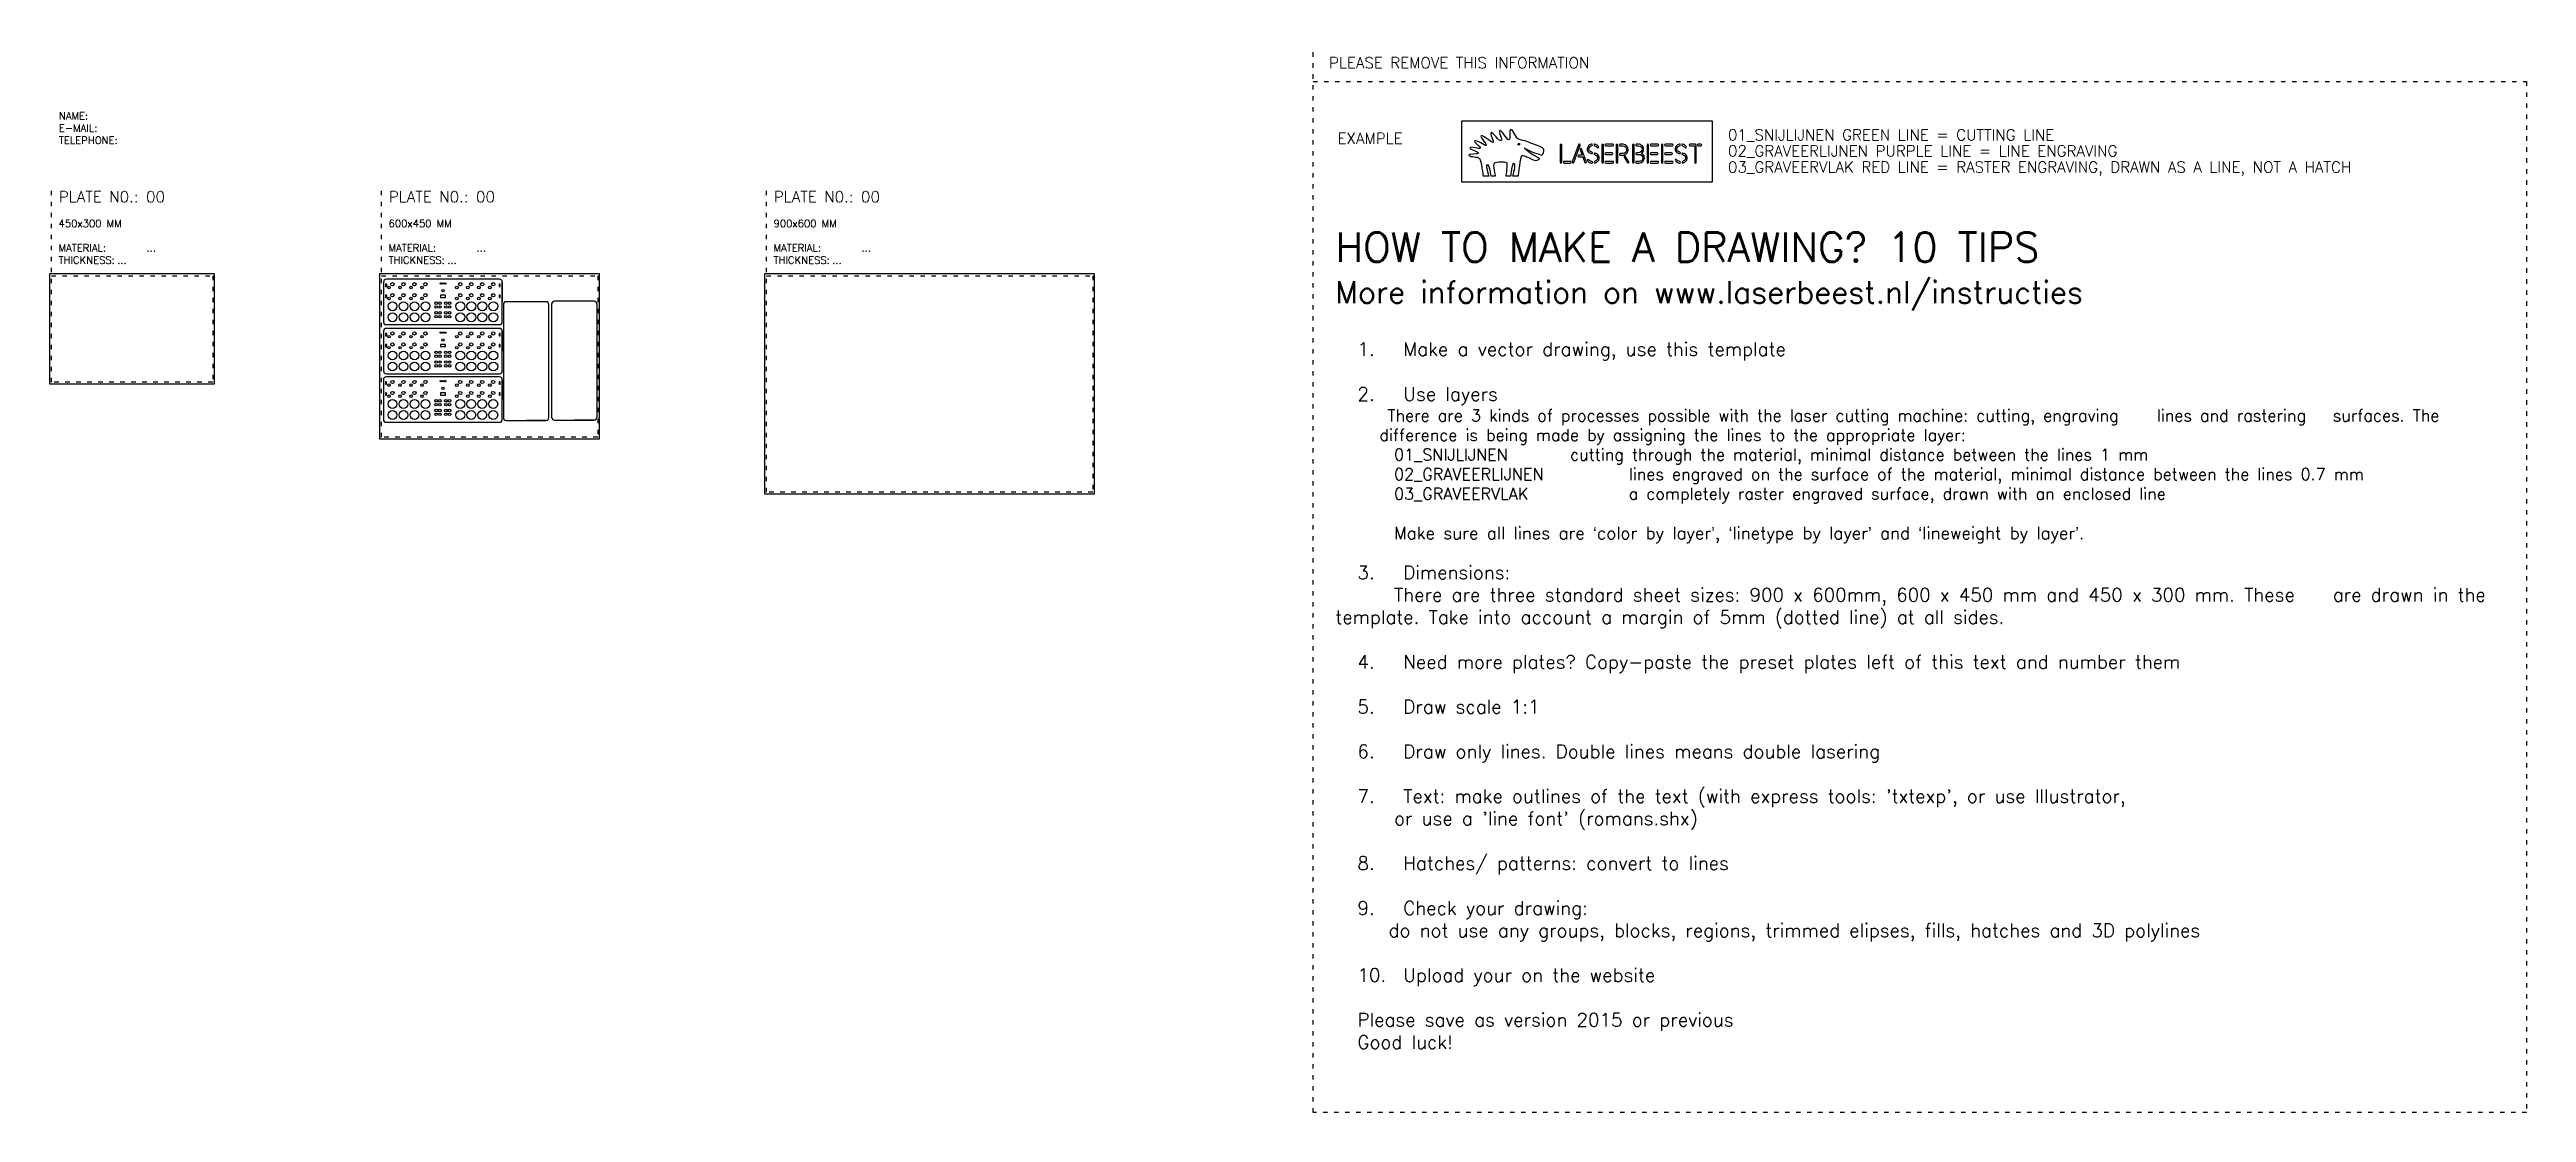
# Model space of a CAD drawing. Header units: millimetres. Extents: x 1667 to 8423, y 1274 to 4173.
import ezdxf

# ---------------------------------------------------------------- set-up
doc = ezdxf.new("R2010")
doc.units = ezdxf.units.MM
doc.linetypes.add('ACAD_ISO03W100', pattern=[30, 12, -18])
for name, color, linetype in [('01_SNIJLIJNEN', 3, 'Continuous'), ('02_GRAVEERLIJNEN', 221, 'Continuous'), ('03_GRAVEERVLAK', 1, 'Continuous')]:
    doc.layers.add(name, color=color, linetype=linetype)
doc.layers.add('04_WERKBLAD', color=2, linetype='Continuous', plot=False)
doc.layers.add('05_TEKSTEN_INSTRUCTIES', color=7, linetype='Continuous', plot=False)
doc.styles.get("Standard").update_dxf_attribs({"font": 'romans.shx'})

# ---------------------------------------------------------------- blocks, each defined once
blk = doc.blocks.new('*U25')
blk.add_circle((0, 0), 12)
blk = doc.blocks.new('*U27')
at = {"layer": '01_SNIJLIJNEN', "color": 0, "linetype": 'ByBlock', "lineweight": -2, "transparency": 16777216}
for p in [(0, 30), (0, 0), (30, 30), (30, 0), (60, 30), (60, 0), (90, 30), (90, 0)]:
    blk.add_blockref('*U25', p, dxfattribs=at)
blk = doc.blocks.new('*U28')
blk.add_circle((0, 0), 4.5)
blk = doc.blocks.new('*U29')
at = {"layer": '01_SNIJLIJNEN', "color": 0, "linetype": 'ByBlock', "lineweight": -2, "transparency": 16777216}
for p in [(0, 30), (0, 0), (30, 30), (30, 0), (60, 30), (60, 0), (90, 30), (90, 0)]:
    blk.add_blockref('*U28', p, dxfattribs=at)
blk = doc.blocks.new('*U46')
blk.add_circle((0, 0), 3.5)
blk = doc.blocks.new('*U47')
at = {"color": 0, "linetype": 'ByBlock', "lineweight": -2, "transparency": 16777216}
for p in [(0, 10.5), (0, 0), (10.5, 10.5), (10.5, 0)]:
    blk.add_blockref('*U46', p, dxfattribs=at)
blk = doc.blocks.new('*U30')
blk.add_blockref('*U47', (-5.3, -5.3))
blk = doc.blocks.new('*U31')
at = {"layer": '01_SNIJLIJNEN', "color": 0, "linetype": 'ByBlock', "lineweight": -2, "transparency": 16777216}
for p in [(0, 26.3), (0, 0), (26.3, 26.3), (26.3, 0)]:
    blk.add_blockref('*U30', p, dxfattribs=at)
blk = doc.blocks.new('*U32')
blk.add_circle((0, 0), 1.5)
blk = doc.blocks.new('*U33')
at = {"layer": '01_SNIJLIJNEN', "color": 0, "linetype": 'ByBlock', "lineweight": -2, "transparency": 16777216}
for p in [(0, 0), (4.5, 0), (9, 0), (13.5, 0)]:
    blk.add_blockref('*U32', p, dxfattribs=at)
blk = doc.blocks.new('*U34')
blk.add_circle((0, 0), 3.5)
blk = doc.blocks.new('*U35')
at = {"layer": '01_SNIJLIJNEN', "color": 0, "linetype": 'ByBlock', "lineweight": -2, "transparency": 16777216}
for p in [(0, 30), (0, 0), (30, 30), (30, 0), (60, 30), (60, 0), (90, 30), (90, 0)]:
    blk.add_blockref('*U34', p, dxfattribs=at)
blk = doc.blocks.new('*U36')
blk.add_lwpolyline([(-1.6, 3.1), (-1.6, -3.1), (1.6, -3.1), (1.6, 3.1), (-1.6, 3.1)])
blk = doc.blocks.new('*U37')
at = {"layer": '01_SNIJLIJNEN', "color": 0, "linetype": 'ByBlock', "lineweight": -2, "transparency": 16777216}
for p in [(0, 30), (0, 0)]:
    blk.add_blockref('*U36', p, dxfattribs=at)
blk = doc.blocks.new('*U38')
blk.add_circle((0, 0), 12)
blk = doc.blocks.new('*U39')
at = {"layer": '01_SNIJLIJNEN', "color": 0, "linetype": 'ByBlock', "lineweight": -2, "transparency": 16777216}
for p in [(0, 30), (0, 0), (30, 30), (30, 0), (60, 30), (60, 0), (90, 30), (90, 0)]:
    blk.add_blockref('*U38', p, dxfattribs=at)
blk = doc.blocks.new('*U40')
blk.add_circle((0, 0), 3.5)
blk = doc.blocks.new('*U41')
at = {"layer": '01_SNIJLIJNEN', "color": 0, "linetype": 'ByBlock', "lineweight": -2, "transparency": 16777216}
for p in [(0, 30), (0, 0), (30, 30), (30, 0), (60, 30), (60, 0), (90, 30), (90, 0)]:
    blk.add_blockref('*U40', p, dxfattribs=at)
blk = doc.blocks.new('*U42')
blk.add_lwpolyline([(-1.6, 3.1), (-1.6, -3.1), (1.6, -3.1), (1.6, 3.1), (-1.6, 3.1)])
blk = doc.blocks.new('*U43')
at = {"layer": '01_SNIJLIJNEN', "color": 0, "linetype": 'ByBlock', "lineweight": -2, "transparency": 16777216}
for p in [(0, 30), (0, 0)]:
    blk.add_blockref('*U42', p, dxfattribs=at)
blk = doc.blocks.new('*U44')
blk.add_circle((0, 0), 4.5)
blk = doc.blocks.new('*U45')
at = {"layer": '01_SNIJLIJNEN', "color": 0, "linetype": 'ByBlock', "lineweight": -2, "transparency": 16777216}
for p in [(0, 30), (0, 0), (30, 30), (30, 0), (60, 30), (60, 0), (90, 30), (90, 0)]:
    blk.add_blockref('*U44', p, dxfattribs=at)
blk = doc.blocks.new('*U48')
blk.add_circle((0, 0), 12)
blk = doc.blocks.new('*U50')
at = {"layer": '01_SNIJLIJNEN', "color": 0, "linetype": 'ByBlock', "lineweight": -2, "transparency": 16777216}
for p in [(0, 30), (0, 0), (30, 30), (30, 0), (60, 30), (60, 0), (90, 30), (90, 0)]:
    blk.add_blockref('*U48', p, dxfattribs=at)
blk = doc.blocks.new('*U51')
blk.add_circle((0, 0), 4.5)
blk = doc.blocks.new('*U52')
at = {"layer": '01_SNIJLIJNEN', "color": 0, "linetype": 'ByBlock', "lineweight": -2, "transparency": 16777216}
for p in [(0, 30), (0, 0), (30, 30), (30, 0), (60, 30), (60, 0), (90, 30), (90, 0)]:
    blk.add_blockref('*U51', p, dxfattribs=at)
blk = doc.blocks.new('*U69')
blk.add_circle((0, 0), 3.5)
blk = doc.blocks.new('*U70')
at = {"color": 0, "linetype": 'ByBlock', "lineweight": -2, "transparency": 16777216}
for p in [(0, 10.5), (0, 0), (10.5, 10.5), (10.5, 0)]:
    blk.add_blockref('*U69', p, dxfattribs=at)
blk = doc.blocks.new('*U53')
blk.add_blockref('*U70', (-5.3, -5.3))
blk = doc.blocks.new('*U54')
at = {"layer": '01_SNIJLIJNEN', "color": 0, "linetype": 'ByBlock', "lineweight": -2, "transparency": 16777216}
for p in [(0, 26.3), (0, 0), (26.3, 26.3), (26.3, 0)]:
    blk.add_blockref('*U53', p, dxfattribs=at)
blk = doc.blocks.new('*U55')
blk.add_circle((0, 0), 1.5)
blk = doc.blocks.new('*U56')
at = {"layer": '01_SNIJLIJNEN', "color": 0, "linetype": 'ByBlock', "lineweight": -2, "transparency": 16777216}
for p in [(0, 0), (4.5, 0), (9, 0), (13.5, 0)]:
    blk.add_blockref('*U55', p, dxfattribs=at)
blk = doc.blocks.new('*U57')
blk.add_circle((0, 0), 3.5)
blk = doc.blocks.new('*U58')
at = {"layer": '01_SNIJLIJNEN', "color": 0, "linetype": 'ByBlock', "lineweight": -2, "transparency": 16777216}
for p in [(0, 30), (0, 0), (30, 30), (30, 0), (60, 30), (60, 0), (90, 30), (90, 0)]:
    blk.add_blockref('*U57', p, dxfattribs=at)
blk = doc.blocks.new('*U59')
blk.add_lwpolyline([(-1.6, 3.1), (-1.6, -3.1), (1.6, -3.1), (1.6, 3.1), (-1.6, 3.1)])
blk = doc.blocks.new('*U60')
at = {"layer": '01_SNIJLIJNEN', "color": 0, "linetype": 'ByBlock', "lineweight": -2, "transparency": 16777216}
for p in [(0, 30), (0, 0)]:
    blk.add_blockref('*U59', p, dxfattribs=at)
blk = doc.blocks.new('*U61')
blk.add_circle((0, 0), 12)
blk = doc.blocks.new('*U62')
at = {"layer": '01_SNIJLIJNEN', "color": 0, "linetype": 'ByBlock', "lineweight": -2, "transparency": 16777216}
for p in [(0, 30), (0, 0), (30, 30), (30, 0), (60, 30), (60, 0), (90, 30), (90, 0)]:
    blk.add_blockref('*U61', p, dxfattribs=at)
blk = doc.blocks.new('*U63')
blk.add_circle((0, 0), 3.5)
blk = doc.blocks.new('*U64')
at = {"layer": '01_SNIJLIJNEN', "color": 0, "linetype": 'ByBlock', "lineweight": -2, "transparency": 16777216}
for p in [(0, 30), (0, 0), (30, 30), (30, 0), (60, 30), (60, 0), (90, 30), (90, 0)]:
    blk.add_blockref('*U63', p, dxfattribs=at)
blk = doc.blocks.new('*U65')
blk.add_lwpolyline([(-1.6, 3.1), (-1.6, -3.1), (1.6, -3.1), (1.6, 3.1), (-1.6, 3.1)])
blk = doc.blocks.new('*U66')
at = {"layer": '01_SNIJLIJNEN', "color": 0, "linetype": 'ByBlock', "lineweight": -2, "transparency": 16777216}
for p in [(0, 30), (0, 0)]:
    blk.add_blockref('*U65', p, dxfattribs=at)
blk = doc.blocks.new('*U67')
blk.add_circle((0, 0), 4.5)
blk = doc.blocks.new('*U68')
at = {"layer": '01_SNIJLIJNEN', "color": 0, "linetype": 'ByBlock', "lineweight": -2, "transparency": 16777216}
for p in [(0, 30), (0, 0), (30, 30), (30, 0), (60, 30), (60, 0), (90, 30), (90, 0)]:
    blk.add_blockref('*U67', p, dxfattribs=at)
blk = doc.blocks.new('*U71')
blk.add_circle((0, 0), 12)
blk = doc.blocks.new('*U73')
at = {"layer": '01_SNIJLIJNEN', "color": 0, "linetype": 'ByBlock', "lineweight": -2, "transparency": 16777216}
for p in [(0, 30), (0, 0), (30, 30), (30, 0), (60, 30), (60, 0), (90, 30), (90, 0)]:
    blk.add_blockref('*U71', p, dxfattribs=at)
blk = doc.blocks.new('*U74')
blk.add_circle((0, 0), 4.5)
blk = doc.blocks.new('*U75')
at = {"layer": '01_SNIJLIJNEN', "color": 0, "linetype": 'ByBlock', "lineweight": -2, "transparency": 16777216}
for p in [(0, 30), (0, 0), (30, 30), (30, 0), (60, 30), (60, 0), (90, 30), (90, 0)]:
    blk.add_blockref('*U74', p, dxfattribs=at)
blk = doc.blocks.new('*U92')
blk.add_circle((0, 0), 3.5)
blk = doc.blocks.new('*U93')
at = {"color": 0, "linetype": 'ByBlock', "lineweight": -2, "transparency": 16777216}
for p in [(0, 10.5), (0, 0), (10.5, 10.5), (10.5, 0)]:
    blk.add_blockref('*U92', p, dxfattribs=at)
blk = doc.blocks.new('*U76')
blk.add_blockref('*U93', (-5.3, -5.3))
blk = doc.blocks.new('*U77')
at = {"layer": '01_SNIJLIJNEN', "color": 0, "linetype": 'ByBlock', "lineweight": -2, "transparency": 16777216}
for p in [(0, 26.3), (0, 0), (26.3, 26.3), (26.3, 0)]:
    blk.add_blockref('*U76', p, dxfattribs=at)
blk = doc.blocks.new('*U78')
blk.add_circle((0, 0), 1.5)
blk = doc.blocks.new('*U79')
at = {"layer": '01_SNIJLIJNEN', "color": 0, "linetype": 'ByBlock', "lineweight": -2, "transparency": 16777216}
for p in [(0, 0), (4.5, 0), (9, 0), (13.5, 0)]:
    blk.add_blockref('*U78', p, dxfattribs=at)
blk = doc.blocks.new('*U80')
blk.add_circle((0, 0), 3.5)
blk = doc.blocks.new('*U81')
at = {"layer": '01_SNIJLIJNEN', "color": 0, "linetype": 'ByBlock', "lineweight": -2, "transparency": 16777216}
for p in [(0, 30), (0, 0), (30, 30), (30, 0), (60, 30), (60, 0), (90, 30), (90, 0)]:
    blk.add_blockref('*U80', p, dxfattribs=at)
blk = doc.blocks.new('*U82')
blk.add_lwpolyline([(-1.6, 3.1), (-1.6, -3.1), (1.6, -3.1), (1.6, 3.1), (-1.6, 3.1)])
blk = doc.blocks.new('*U83')
at = {"layer": '01_SNIJLIJNEN', "color": 0, "linetype": 'ByBlock', "lineweight": -2, "transparency": 16777216}
for p in [(0, 30), (0, 0)]:
    blk.add_blockref('*U82', p, dxfattribs=at)
blk = doc.blocks.new('*U84')
blk.add_circle((0, 0), 12)
blk = doc.blocks.new('*U85')
at = {"layer": '01_SNIJLIJNEN', "color": 0, "linetype": 'ByBlock', "lineweight": -2, "transparency": 16777216}
for p in [(0, 30), (0, 0), (30, 30), (30, 0), (60, 30), (60, 0), (90, 30), (90, 0)]:
    blk.add_blockref('*U84', p, dxfattribs=at)
blk = doc.blocks.new('*U86')
blk.add_circle((0, 0), 3.5)
blk = doc.blocks.new('*U87')
at = {"layer": '01_SNIJLIJNEN', "color": 0, "linetype": 'ByBlock', "lineweight": -2, "transparency": 16777216}
for p in [(0, 30), (0, 0), (30, 30), (30, 0), (60, 30), (60, 0), (90, 30), (90, 0)]:
    blk.add_blockref('*U86', p, dxfattribs=at)
blk = doc.blocks.new('*U88')
blk.add_lwpolyline([(-1.6, 3.1), (-1.6, -3.1), (1.6, -3.1), (1.6, 3.1), (-1.6, 3.1)])
blk = doc.blocks.new('*U89')
at = {"layer": '01_SNIJLIJNEN', "color": 0, "linetype": 'ByBlock', "lineweight": -2, "transparency": 16777216}
for p in [(0, 30), (0, 0)]:
    blk.add_blockref('*U88', p, dxfattribs=at)
blk = doc.blocks.new('*U90')
blk.add_circle((0, 0), 4.5)
blk = doc.blocks.new('*U91')
at = {"layer": '01_SNIJLIJNEN', "color": 0, "linetype": 'ByBlock', "lineweight": -2, "transparency": 16777216}
for p in [(0, 30), (0, 0), (30, 30), (30, 0), (60, 30), (60, 0), (90, 30), (90, 0)]:
    blk.add_blockref('*U90', p, dxfattribs=at)

msp = doc.modelspace()

# ---------------------------------------------------------------- linework, layer by layer
at = {"layer": '01_SNIJLIJNEN'}
for p, q in [((2577.9, 3538.7), (2577.9, 3484.7)), ((3021, 3485.1), (2967, 3485.1)), ((2577.9, 3404.5), (2577.9, 3350.5)), ((2577.8, 3272.2), (2577.8, 3218.2))]:
    msp.add_line(p, q, dxfattribs=at)
for points in [[(5518.8, 3978.8), (6201.9, 3978.8), (6201.9, 3811.3), (5518.8, 3811.3)], [(2746.9, 3502.7), (2733.2, 3502.7), (2733.2, 3496.8), (2746.9, 3496.8)], [(2746.9, 3368.5), (2733.2, 3368.5), (2733.2, 3362.6), (2746.9, 3362.6)], [(2746.8, 3236.2), (2733.1, 3236.2), (2733.1, 3230.3), (2746.8, 3230.3)]]:
    msp.add_lwpolyline(points, close=True, dxfattribs=at)
for points in [[(2902, 3538.7, 0.414214), (2894, 3546.7), (2740, 3546.7), (2585.9, 3546.7, 0.414214), (2577.9, 3538.7), (2577.9, 3430.7, 0.414214), (2585.9, 3422.7), (2740, 3422.7), (2894, 3422.7, 0.414214), (2902, 3430.7), (2902, 3538.7), (2902, 3484.7)], [(3021, 3161.1, 0.414214), (3029, 3169.1), (3029, 3323.1), (3029, 3477.1, 0.414214), (3021, 3485.1), (2913, 3485.1, 0.414214), (2905, 3477.1), (2905, 3323.1), (2905, 3169.1, 0.414214), (2913, 3161.1), (3021, 3161.1), (2967, 3161.1)], [(3152.4, 3162.2, 0.414214), (3160.4, 3170.2), (3160.4, 3324.2), (3160.4, 3478.3, 0.414214), (3152.4, 3486.3), (3044.4, 3486.3, 0.414214), (3036.4, 3478.3), (3036.4, 3324.2), (3036.4, 3170.2, 0.414214), (3044.4, 3162.2), (3152.4, 3162.2), (3098.4, 3162.2)], [(2902, 3404.5, 0.414214), (2894, 3412.5), (2740, 3412.5), (2585.9, 3412.5, 0.414214), (2577.9, 3404.5), (2577.9, 3296.5, 0.414214), (2585.9, 3288.5), (2740, 3288.5), (2894, 3288.5, 0.414214), (2902, 3296.5), (2902, 3404.5), (2902, 3350.5)], [(2901.9, 3272.2, 0.414214), (2893.9, 3280.2), (2739.9, 3280.2), (2585.8, 3280.2, 0.414214), (2577.8, 3272.2), (2577.8, 3164.2, 0.414214), (2585.8, 3156.2), (2739.9, 3156.2), (2893.9, 3156.2, 0.414214), (2901.9, 3164.2), (2901.9, 3272.2), (2901.9, 3218.2)]]:
    msp.add_lwpolyline(points, format="xyb", dxfattribs=at)
for points in [[(2740, 3546.7), (2740, 3546.7)], [(2740, 3412.5), (2740, 3412.5)], [(3029, 3323.1), (3029, 3323.1)], [(2739.9, 3280.2), (2739.9, 3280.2)]]:
    msp.add_lwpolyline(points, dxfattribs=at)
for centre in [(2740, 3515.3), (2740, 3381.1), (2739.9, 3248.8)]:
    msp.add_circle(centre, 3.25, dxfattribs=at)
at = {"layer": '02_GRAVEERLIJNEN'}
for points, knots in [([(5737.3, 3885), (5731.8, 3886.6), (5704.2, 3894.2), (5689.4, 3905.2), (5696.1, 3893.8), (5731.2, 3875.3), (5731.2, 3875.3), (5731.2, 3875.3), (5727.3, 3870), (5720, 3870.7), (5712.8, 3871.4), (5688, 3885.4), (5683.5, 3884.3), (5679, 3883.1), (5673.7, 3828.6), (5673.7, 3828.6), (5673.7, 3828.6), (5657.4, 3828.5), (5657.4, 3828.5), (5657.4, 3828.5), (5667.4, 3861.7), (5660.2, 3863.2), (5657.1, 3863.9), (5653, 3828.5), (5653, 3828.5), (5653, 3828.5), (5639, 3828.5), (5639, 3828.5), (5639, 3828.5), (5644.2, 3862.5), (5640.8, 3865.2), (5636.7, 3868.4), (5611.8, 3867.4), (5607.7, 3863.3), (5603.7, 3859.2), (5611, 3828.4), (5611, 3828.4), (5611, 3828.4), (5597.6, 3828.4), (5597.6, 3828.4), (5597.6, 3828.4), (5594.2, 3858.4), (5588.5, 3859.7), (5582.9, 3861), (5593.3, 3828.4), (5593.3, 3828.4), (5593.3, 3828.4), (5576.9, 3828.3), (5576.9, 3828.3), (5576.9, 3828.3), (5571.9, 3869.6), (5567.1, 3875.9), (5562.3, 3882.3), (5542.4, 3878.3), (5538.2, 3885.1), (5536.2, 3888.5), (5562, 3886.6), (5564.1, 3890.5), (5566.5, 3894.9), (5538.8, 3900.9), (5541.2, 3905.2), (5543.7, 3909.5), (5566.3, 3900.3), (5569.1, 3903.9), (5571.8, 3907.6), (5549.1, 3921.1), (5554.3, 3924.1), (5559.5, 3927.1), (5581.5, 3909.6), (5585.3, 3911.5), (5589, 3913.3), (5567.4, 3934.6), (5571.6, 3937.3), (5575.8, 3940.1), (5600.6, 3918.8), (5604.2, 3919.7), (5607.8, 3920.6), (5594.1, 3945.5), (5598.7, 3946.7), (5603.2, 3947.8), (5621, 3922.4), (5626, 3924.3), (5630.9, 3926.1), (5618.2, 3949.2), (5622.5, 3952.6), (5626.8, 3956), (5641.4, 3926.1), (5647.1, 3926.9), (5652.7, 3927.7), (5646.8, 3953.4), (5652.4, 3955), (5658.1, 3956.6), (5666.1, 3930.8), (5673.4, 3928.8), (5689.2, 3924.4), (5704.4, 3919.1), (5712.6, 3915.8), (5724.6, 3911.1), (5741.3, 3906), (5742.6, 3900.5), (5743.9, 3895), (5740, 3888.3), (5737.3, 3885)], [0, 0, 0, 0, 1, 1, 1, 2, 2, 2, 3, 3, 3, 4, 4, 4, 5, 5, 5, 6, 6, 6, 7, 7, 7, 8, 8, 8, 9, 9, 9, 10, 10, 10, 11, 11, 11, 12, 12, 12, 13, 13, 13, 14, 14, 14, 15, 15, 15, 16, 16, 16, 17, 17, 17, 18, 18, 18, 19, 19, 19, 20, 20, 20, 21, 21, 21, 22, 22, 22, 23, 23, 23, 24, 24, 24, 25, 25, 25, 26, 26, 26, 27, 27, 27, 28, 28, 28, 29, 29, 29, 30, 30, 30, 31, 31, 31, 32, 32, 32, 33, 33, 33, 34, 34, 34, 34]), ([(5671.7, 3914.7), (5671.7, 3913.4), (5672.8, 3912.3), (5674.1, 3912.3), (5675.4, 3912.3), (5676.5, 3913.4), (5676.5, 3914.7), (5676.5, 3916), (5675.4, 3917.1), (5674.1, 3917.1), (5672.8, 3917.1), (5671.7, 3916), (5671.7, 3914.7)], [0, 0, 0, 0, 1, 1, 1, 2, 2, 2, 3, 3, 3, 4, 4, 4, 4])]:
    msp.add_open_spline(points, degree=3, knots=knots, dxfattribs=at)
at = {"layer": '03_GRAVEERVLAK'}
for points, knots in [([(5789.4, 3863.5), (5788.2, 3863.5), (5787.3, 3864.5), (5787.3, 3865.7), (5787.3, 3865.7), (5787.3, 3912.8), (5787.3, 3912.8), (5787.3, 3913.9), (5788.2, 3914.9), (5789.4, 3914.9), (5790.6, 3914.9), (5791.5, 3913.9), (5791.5, 3912.8), (5791.5, 3912.8), (5791.5, 3865.7), (5791.5, 3865.7), (5791.5, 3864.5), (5790.6, 3863.5), (5789.4, 3863.5)], [0, 0, 0, 0, 1, 1, 1, 2, 2, 2, 3, 3, 3, 4, 4, 4, 5, 5, 5, 6, 6, 6, 6]), ([(5815.1, 3867.8), (5816.3, 3867.8), (5817.2, 3866.9), (5817.2, 3865.7), (5817.2, 3864.5), (5816.3, 3863.5), (5815.1, 3863.5), (5815.1, 3863.5), (5797.9, 3863.5), (5797.9, 3863.5), (5796.8, 3863.5), (5795.8, 3864.5), (5795.8, 3865.7), (5795.8, 3866.9), (5796.8, 3867.8), (5797.9, 3867.8), (5797.9, 3867.8), (5815.1, 3867.8), (5815.1, 3867.8)], [0, 0, 0, 0, 1, 1, 1, 2, 2, 2, 3, 3, 3, 4, 4, 4, 5, 5, 5, 6, 6, 6, 6]), ([(5841.4, 3912), (5841.4, 3912), (5824.2, 3865), (5824.2, 3865), (5823.8, 3863.9), (5822.6, 3863.2), (5821.5, 3863.7), (5820.3, 3864.1), (5819.8, 3865.3), (5820.2, 3866.4), (5820.2, 3866.4), (5837.4, 3913.5), (5837.4, 3913.5), (5837.7, 3914.6), (5839, 3915.2), (5840.1, 3914.8), (5841.2, 3914.3), (5841.8, 3913.1), (5841.4, 3912)], [0, 0, 0, 0, 1, 1, 1, 2, 2, 2, 3, 3, 3, 4, 4, 4, 5, 5, 5, 6, 6, 6, 6]), ([(5857.2, 3863.7), (5856.1, 3863.2), (5854.9, 3863.9), (5854.4, 3865), (5854.4, 3865), (5848.7, 3880.7), (5848.7, 3880.7), (5848.7, 3880.7), (5837.4, 3880.7), (5837.4, 3880.7), (5836.3, 3880.7), (5835.3, 3881.6), (5835.3, 3882.8), (5835.3, 3884), (5836.3, 3885), (5837.4, 3885), (5837.4, 3885), (5847.2, 3885), (5847.2, 3885), (5847.2, 3885), (5841.6, 3900.2), (5841.6, 3900.2), (5841.2, 3901.3), (5841.8, 3902.6), (5842.9, 3903), (5844.1, 3903.4), (5845.3, 3902.8), (5845.6, 3901.7), (5845.6, 3901.7), (5858.5, 3866.4), (5858.5, 3866.4), (5858.8, 3865.3), (5858.4, 3864.1), (5857.2, 3863.7)], [0, 0, 0, 0, 1, 1, 1, 2, 2, 2, 3, 3, 3, 4, 4, 4, 5, 5, 5, 6, 6, 6, 7, 7, 7, 8, 8, 8, 9, 9, 9, 10, 10, 10, 11, 11, 11, 11]), ([(5861.2, 3903), (5861.8, 3908.5), (5865.8, 3913.1), (5871.7, 3914.7), (5871.9, 3914.8), (5872.1, 3914.8), (5872.3, 3914.9), (5875.7, 3915.8), (5876.1, 3911.5), (5872.9, 3910.5), (5868.7, 3909.3), (5865.9, 3906.3), (5865.5, 3902.5), (5865.1, 3899.4), (5865.9, 3897.4), (5868.3, 3895.8), (5869.7, 3894.7), (5871.5, 3894), (5873.6, 3893.2), (5876.4, 3892.3), (5875.4, 3888), (5872.3, 3889.1), (5869.9, 3889.9), (5867.6, 3890.8), (5865.7, 3892.2), (5862.1, 3894.8), (5860.6, 3898.4), (5861.2, 3903)], [0, 0, 0, 0, 1, 1, 1, 2, 2, 2, 3, 3, 3, 4, 4, 4, 5, 5, 5, 6, 6, 6, 7, 7, 7, 8, 8, 8, 9, 9, 9, 9]), ([(5872.6, 3863.2), (5872.3, 3863.4), (5872, 3863.4), (5871.7, 3863.5), (5867.7, 3864.5), (5864.4, 3866.6), (5861.8, 3869.6), (5861.1, 3870.5), (5861.2, 3871.8), (5862.1, 3872.7), (5863, 3873.4), (5864.4, 3873.3), (5865.2, 3872.4), (5867.1, 3870.1), (5869.8, 3868.5), (5872.8, 3867.7), (5873, 3867.6), (5873.3, 3867.5), (5873.5, 3867.5), (5876.2, 3866.9), (5875.6, 3862.6), (5872.6, 3863.2)], [0, 0, 0, 0, 1, 1, 1, 2, 2, 2, 3, 3, 3, 4, 4, 4, 5, 5, 5, 6, 6, 6, 7, 7, 7, 7]), ([(5893.6, 3875.6), (5892.9, 3869.9), (5888.9, 3865.4), (5882.8, 3863.6), (5882.5, 3863.5), (5882.2, 3863.4), (5882, 3863.4), (5879.8, 3862.7), (5878, 3866.8), (5881.5, 3867.8), (5885.9, 3869), (5888.8, 3872.2), (5889.3, 3876.1), (5889.9, 3882), (5886.6, 3884.4), (5880.8, 3886.4), (5878.3, 3887.4), (5879.6, 3891.5), (5882.3, 3890.5), (5884.7, 3889.7), (5886.9, 3888.7), (5888.8, 3887.4), (5892.6, 3884.7), (5894.1, 3880.7), (5893.6, 3875.6)], [0, 0, 0, 0, 1, 1, 1, 2, 2, 2, 3, 3, 3, 4, 4, 4, 5, 5, 5, 6, 6, 6, 7, 7, 7, 8, 8, 8, 8]), ([(5881.9, 3914.7), (5882, 3914.7), (5882.1, 3914.7), (5882.1, 3914.7), (5885.8, 3913.6), (5889, 3911.4), (5891.4, 3908.4), (5892.2, 3907.5), (5892.1, 3906.1), (5891.1, 3905.3), (5890.2, 3904.6), (5888.8, 3904.7), (5888, 3905.6), (5886.2, 3907.9), (5883.8, 3909.6), (5881.1, 3910.4), (5881, 3910.5), (5880.9, 3910.5), (5880.7, 3910.5), (5878.5, 3911.2), (5879.3, 3915.5), (5881.9, 3914.7)], [0, 0, 0, 0, 1, 1, 1, 2, 2, 2, 3, 3, 3, 4, 4, 4, 5, 5, 5, 6, 6, 6, 7, 7, 7, 7]), ([(5905.1, 3912.8), (5905.1, 3912.8), (5905.1, 3865.7), (5905.1, 3865.7), (5905.1, 3864.5), (5904.2, 3863.5), (5903, 3863.5), (5901.8, 3863.5), (5900.9, 3864.5), (5900.9, 3865.7), (5900.9, 3865.7), (5900.9, 3912.8), (5900.9, 3912.8), (5900.9, 3913.9), (5901.8, 3914.9), (5903, 3914.9), (5904.2, 3914.9), (5905.1, 3913.9), (5905.1, 3912.8)], [0, 0, 0, 0, 1, 1, 1, 2, 2, 2, 3, 3, 3, 4, 4, 4, 5, 5, 5, 6, 6, 6, 6]), ([(5930.8, 3914.9), (5932, 3914.9), (5932.9, 3913.9), (5932.9, 3912.8), (5932.9, 3911.6), (5932, 3910.6), (5930.8, 3910.6), (5930.8, 3910.6), (5911.6, 3910.6), (5911.6, 3910.6), (5910.4, 3910.6), (5909.4, 3911.6), (5909.4, 3912.8), (5909.4, 3913.9), (5910.4, 3914.9), (5911.6, 3914.9), (5911.6, 3914.9), (5930.8, 3914.9), (5930.8, 3914.9)], [0, 0, 0, 0, 1, 1, 1, 2, 2, 2, 3, 3, 3, 4, 4, 4, 5, 5, 5, 6, 6, 6, 6]), ([(5928.6, 3891.3), (5929.8, 3891.3), (5930.8, 3890.4), (5930.8, 3889.2), (5930.8, 3888), (5929.8, 3887), (5928.6, 3887), (5928.6, 3887), (5911.6, 3887), (5911.6, 3887), (5910.4, 3887), (5909.4, 3888), (5909.4, 3889.2), (5909.4, 3890.4), (5910.4, 3891.3), (5911.6, 3891.3), (5911.6, 3891.3), (5928.6, 3891.3), (5928.6, 3891.3)], [0, 0, 0, 0, 1, 1, 1, 2, 2, 2, 3, 3, 3, 4, 4, 4, 5, 5, 5, 6, 6, 6, 6]), ([(5930.8, 3867.8), (5932, 3867.8), (5932.9, 3866.9), (5932.9, 3865.7), (5932.9, 3864.5), (5932, 3863.5), (5930.8, 3863.5), (5930.8, 3863.5), (5911.6, 3863.5), (5911.6, 3863.5), (5910.4, 3863.5), (5909.4, 3864.5), (5909.4, 3865.7), (5909.4, 3866.9), (5910.4, 3867.8), (5911.6, 3867.8), (5911.6, 3867.8), (5930.8, 3867.8), (5930.8, 3867.8)], [0, 0, 0, 0, 1, 1, 1, 2, 2, 2, 3, 3, 3, 4, 4, 4, 5, 5, 5, 6, 6, 6, 6]), ([(5942.2, 3863.5), (5941, 3863.5), (5940.1, 3864.5), (5940.1, 3865.7), (5940.1, 3865.7), (5940.1, 3912.8), (5940.1, 3912.8), (5940.1, 3913.9), (5941, 3914.9), (5942.2, 3914.9), (5943.4, 3914.9), (5944.3, 3913.9), (5944.3, 3912.8), (5944.3, 3912.8), (5944.3, 3865.7), (5944.3, 3865.7), (5944.3, 3864.5), (5943.4, 3863.5), (5942.2, 3863.5)], [0, 0, 0, 0, 1, 1, 1, 2, 2, 2, 3, 3, 3, 4, 4, 4, 5, 5, 5, 6, 6, 6, 6]), ([(5950.8, 3885), (5949.6, 3885), (5948.7, 3885.9), (5948.7, 3887), (5948.7, 3888.3), (5949.6, 3889.2), (5950.8, 3889.2), (5950.8, 3889.2), (5957.2, 3889.2), (5957.2, 3889.2), (5957.3, 3889.2), (5960.1, 3889.3), (5962.8, 3890.7), (5966.3, 3892.4), (5968, 3895.5), (5968, 3899.9), (5968, 3904.3), (5966.3, 3907.4), (5962.8, 3909.2), (5960.1, 3910.6), (5957.3, 3910.6), (5957.2, 3910.6), (5957.2, 3910.6), (5950.8, 3910.6), (5950.8, 3910.6), (5949.7, 3910.6), (5948.7, 3911.6), (5948.7, 3912.8), (5948.7, 3913.9), (5949.7, 3914.9), (5950.8, 3914.9), (5950.8, 3914.9), (5957.2, 3914.9), (5957.2, 3914.9), (5957.4, 3914.9), (5961, 3914.9), (5964.7, 3913.1), (5968.1, 3911.3), (5972.3, 3907.7), (5972.3, 3899.9), (5972.3, 3892.2), (5968, 3888.6), (5964.7, 3886.8), (5962, 3885.4), (5959.2, 3885), (5958.2, 3885), (5958.2, 3885), (5950.8, 3885), (5950.8, 3885)], [0, 0, 0, 0, 1, 1, 1, 2, 2, 2, 3, 3, 3, 4, 4, 4, 5, 5, 5, 6, 6, 6, 7, 7, 7, 8, 8, 8, 9, 9, 9, 10, 10, 10, 11, 11, 11, 12, 12, 12, 13, 13, 13, 14, 14, 14, 15, 15, 15, 16, 16, 16, 16]), ([(5973.3, 3863.9), (5972.3, 3863.2), (5971, 3863.6), (5970.4, 3864.6), (5970.4, 3864.6), (5961.6, 3879.1), (5961.6, 3879.1), (5961.1, 3880.1), (5961.3, 3881.5), (5962.3, 3882), (5963.4, 3882.7), (5964.7, 3882.3), (5965.3, 3881.3), (5965.3, 3881.3), (5974, 3866.8), (5974, 3866.8), (5974.7, 3865.8), (5974.4, 3864.5), (5973.3, 3863.9)], [0, 0, 0, 0, 1, 1, 1, 2, 2, 2, 3, 3, 3, 4, 4, 4, 5, 5, 5, 6, 6, 6, 6]), ([(5989, 3912.8), (5989, 3912.8), (5989, 3865.7), (5989, 3865.7), (5989, 3864.5), (5988, 3863.5), (5986.9, 3863.5), (5985.6, 3863.5), (5984.7, 3864.5), (5984.7, 3865.7), (5984.7, 3865.7), (5984.7, 3912.8), (5984.7, 3912.8), (5984.7, 3913.9), (5985.6, 3914.9), (5986.9, 3914.9), (5988, 3914.9), (5989, 3913.9), (5989, 3912.8)], [0, 0, 0, 0, 1, 1, 1, 2, 2, 2, 3, 3, 3, 4, 4, 4, 5, 5, 5, 6, 6, 6, 6]), ([(5993.3, 3865.7), (5993.3, 3866.9), (5994.3, 3867.8), (5995.5, 3867.8), (5995.5, 3867.8), (6002.9, 3867.8), (6002.9, 3867.8), (6008.2, 3867.8), (6012.5, 3872.1), (6012.5, 3877.5), (6012.5, 3880.1), (6011.5, 3882.4), (6009.7, 3884.3), (6007.9, 3886.1), (6005.5, 3887.1), (6002.9, 3887.1), (6002.9, 3887.1), (5995.5, 3887.1), (5995.5, 3887.1), (5994.3, 3887.1), (5993.3, 3888), (5993.3, 3889.2), (5993.3, 3890.4), (5994.3, 3891.3), (5995.5, 3891.3), (5995.5, 3891.3), (6000.8, 3891.3), (6000.8, 3891.3), (6006.1, 3891.3), (6010.4, 3895.7), (6010.4, 3901), (6010.4, 3903.6), (6009.4, 3906), (6007.6, 3907.8), (6005.8, 3909.6), (6003.4, 3910.6), (6000.8, 3910.6), (6000.8, 3910.6), (5995.5, 3910.6), (5995.5, 3910.6), (5994.3, 3910.6), (5993.3, 3911.5), (5993.3, 3912.8), (5993.3, 3913.9), (5994.3, 3914.9), (5995.5, 3914.9), (5995.5, 3914.9), (6000.8, 3914.9), (6000.8, 3914.9), (6004.5, 3914.9), (6008, 3913.4), (6010.6, 3910.9), (6013.3, 3908.2), (6014.7, 3904.7), (6014.7, 3901), (6014.7, 3896.5), (6012.5, 3892.4), (6009.1, 3889.9), (6010.5, 3889.3), (6011.7, 3888.3), (6012.8, 3887.3), (6015.4, 3884.7), (6016.8, 3881.2), (6016.8, 3877.5), (6016.8, 3869.8), (6010.6, 3863.5), (6002.9, 3863.5), (6002.9, 3863.5), (5995.5, 3863.5), (5995.5, 3863.5), (5994.3, 3863.5), (5993.3, 3864.5), (5993.3, 3865.7)], [0, 0, 0, 0, 1, 1, 1, 2, 2, 2, 3, 3, 3, 4, 4, 4, 5, 5, 5, 6, 6, 6, 7, 7, 7, 8, 8, 8, 9, 9, 9, 10, 10, 10, 11, 11, 11, 12, 12, 12, 13, 13, 13, 14, 14, 14, 15, 15, 15, 16, 16, 16, 17, 17, 17, 18, 18, 18, 19, 19, 19, 20, 20, 20, 21, 21, 21, 22, 22, 22, 23, 23, 23, 24, 24, 24, 24]), ([(6028.3, 3912.8), (6028.3, 3912.8), (6028.3, 3865.7), (6028.3, 3865.7), (6028.3, 3864.5), (6027.3, 3863.5), (6026.1, 3863.5), (6024.9, 3863.5), (6024, 3864.5), (6024, 3865.7), (6024, 3865.7), (6024, 3912.8), (6024, 3912.8), (6024, 3913.9), (6024.9, 3914.9), (6026.1, 3914.9), (6027.3, 3914.9), (6028.3, 3913.9), (6028.3, 3912.8)], [0, 0, 0, 0, 1, 1, 1, 2, 2, 2, 3, 3, 3, 4, 4, 4, 5, 5, 5, 6, 6, 6, 6]), ([(6053.9, 3914.9), (6055.1, 3914.9), (6056.1, 3913.9), (6056.1, 3912.8), (6056.1, 3911.6), (6055.1, 3910.6), (6053.9, 3910.6), (6053.9, 3910.6), (6034.7, 3910.6), (6034.7, 3910.6), (6033.6, 3910.6), (6032.6, 3911.6), (6032.6, 3912.8), (6032.6, 3913.9), (6033.6, 3914.9), (6034.7, 3914.9), (6034.7, 3914.9), (6053.9, 3914.9), (6053.9, 3914.9)], [0, 0, 0, 0, 1, 1, 1, 2, 2, 2, 3, 3, 3, 4, 4, 4, 5, 5, 5, 6, 6, 6, 6]), ([(6051.8, 3891.3), (6052.9, 3891.3), (6053.9, 3890.4), (6053.9, 3889.2), (6053.9, 3888), (6052.9, 3887), (6051.8, 3887), (6051.8, 3887), (6034.7, 3887), (6034.7, 3887), (6033.6, 3887), (6032.6, 3888), (6032.6, 3889.2), (6032.6, 3890.4), (6033.6, 3891.3), (6034.7, 3891.3), (6034.7, 3891.3), (6051.8, 3891.3), (6051.8, 3891.3)], [0, 0, 0, 0, 1, 1, 1, 2, 2, 2, 3, 3, 3, 4, 4, 4, 5, 5, 5, 6, 6, 6, 6]), ([(6053.9, 3867.8), (6055.1, 3867.8), (6056.1, 3866.9), (6056.1, 3865.7), (6056.1, 3864.5), (6055.1, 3863.5), (6053.9, 3863.5), (6053.9, 3863.5), (6034.7, 3863.5), (6034.7, 3863.5), (6033.6, 3863.5), (6032.6, 3864.5), (6032.6, 3865.7), (6032.6, 3866.9), (6033.6, 3867.8), (6034.7, 3867.8), (6034.7, 3867.8), (6053.9, 3867.8), (6053.9, 3867.8)], [0, 0, 0, 0, 1, 1, 1, 2, 2, 2, 3, 3, 3, 4, 4, 4, 5, 5, 5, 6, 6, 6, 6]), ([(6067.5, 3912.8), (6067.5, 3912.8), (6067.5, 3865.7), (6067.5, 3865.7), (6067.5, 3864.5), (6066.6, 3863.5), (6065.4, 3863.5), (6064.2, 3863.5), (6063.2, 3864.5), (6063.2, 3865.7), (6063.2, 3865.7), (6063.2, 3912.8), (6063.2, 3912.8), (6063.2, 3913.9), (6064.2, 3914.9), (6065.4, 3914.9), (6066.6, 3914.9), (6067.5, 3913.9), (6067.5, 3912.8)], [0, 0, 0, 0, 1, 1, 1, 2, 2, 2, 3, 3, 3, 4, 4, 4, 5, 5, 5, 6, 6, 6, 6]), ([(6093.2, 3914.9), (6094.3, 3914.9), (6095.3, 3913.9), (6095.3, 3912.8), (6095.3, 3911.6), (6094.3, 3910.6), (6093.2, 3910.6), (6093.2, 3910.6), (6074, 3910.6), (6074, 3910.6), (6072.8, 3910.6), (6071.8, 3911.6), (6071.8, 3912.8), (6071.8, 3913.9), (6072.8, 3914.9), (6074, 3914.9), (6074, 3914.9), (6093.2, 3914.9), (6093.2, 3914.9)], [0, 0, 0, 0, 1, 1, 1, 2, 2, 2, 3, 3, 3, 4, 4, 4, 5, 5, 5, 6, 6, 6, 6]), ([(6091, 3891.3), (6092.2, 3891.3), (6093.2, 3890.4), (6093.2, 3889.2), (6093.2, 3888), (6092.2, 3887), (6091, 3887), (6091, 3887), (6074, 3887), (6074, 3887), (6072.8, 3887), (6071.8, 3888), (6071.8, 3889.2), (6071.8, 3890.4), (6072.8, 3891.3), (6074, 3891.3), (6074, 3891.3), (6091, 3891.3), (6091, 3891.3)], [0, 0, 0, 0, 1, 1, 1, 2, 2, 2, 3, 3, 3, 4, 4, 4, 5, 5, 5, 6, 6, 6, 6]), ([(6093.2, 3867.8), (6094.3, 3867.8), (6095.3, 3866.9), (6095.3, 3865.7), (6095.3, 3864.5), (6094.3, 3863.5), (6093.2, 3863.5), (6093.2, 3863.5), (6074, 3863.5), (6074, 3863.5), (6072.8, 3863.5), (6071.8, 3864.5), (6071.8, 3865.7), (6071.8, 3866.9), (6072.8, 3867.8), (6074, 3867.8), (6074, 3867.8), (6093.2, 3867.8), (6093.2, 3867.8)], [0, 0, 0, 0, 1, 1, 1, 2, 2, 2, 3, 3, 3, 4, 4, 4, 5, 5, 5, 6, 6, 6, 6]), ([(6101, 3903), (6101.6, 3908.5), (6105.6, 3913.1), (6111.5, 3914.7), (6111.7, 3914.8), (6111.9, 3914.8), (6112.1, 3914.9), (6115.5, 3915.8), (6115.9, 3911.5), (6112.7, 3910.5), (6108.5, 3909.3), (6105.7, 3906.2), (6105.3, 3902.5), (6104.9, 3899.4), (6105.8, 3897.4), (6108.1, 3895.8), (6109.5, 3894.7), (6111.3, 3894), (6113.4, 3893.2), (6116.2, 3892.3), (6115.2, 3888), (6112.1, 3889.1), (6109.7, 3889.9), (6107.4, 3890.9), (6105.5, 3892.2), (6101.9, 3894.8), (6100.4, 3898.4), (6101, 3903)], [0, 0, 0, 0, 1, 1, 1, 2, 2, 2, 3, 3, 3, 4, 4, 4, 5, 5, 5, 6, 6, 6, 7, 7, 7, 8, 8, 8, 9, 9, 9, 9]), ([(6112.4, 3863.2), (6112.1, 3863.4), (6111.8, 3863.4), (6111.5, 3863.5), (6107.5, 3864.5), (6104.2, 3866.6), (6101.6, 3869.6), (6100.9, 3870.5), (6101, 3871.8), (6101.9, 3872.7), (6102.8, 3873.4), (6104.2, 3873.3), (6105, 3872.4), (6106.9, 3870.1), (6109.6, 3868.5), (6112.6, 3867.7), (6112.8, 3867.6), (6113.1, 3867.5), (6113.3, 3867.5), (6116, 3866.9), (6115.4, 3862.6), (6112.4, 3863.2)], [0, 0, 0, 0, 1, 1, 1, 2, 2, 2, 3, 3, 3, 4, 4, 4, 5, 5, 5, 6, 6, 6, 7, 7, 7, 7]), ([(6133.4, 3875.6), (6132.7, 3869.9), (6128.7, 3865.4), (6122.6, 3863.6), (6122.3, 3863.5), (6122, 3863.4), (6121.8, 3863.4), (6119.6, 3862.7), (6117.8, 3866.8), (6121.3, 3867.8), (6125.8, 3869), (6128.6, 3872.2), (6129.1, 3876.1), (6129.7, 3882), (6126.4, 3884.4), (6120.6, 3886.4), (6118.1, 3887.4), (6119.4, 3891.5), (6122.1, 3890.5), (6124.5, 3889.7), (6126.7, 3888.7), (6128.6, 3887.4), (6132.4, 3884.7), (6133.9, 3880.7), (6133.4, 3875.6)], [0, 0, 0, 0, 1, 1, 1, 2, 2, 2, 3, 3, 3, 4, 4, 4, 5, 5, 5, 6, 6, 6, 7, 7, 7, 8, 8, 8, 8]), ([(6121.7, 3914.7), (6121.8, 3914.7), (6121.9, 3914.7), (6122, 3914.7), (6125.6, 3913.6), (6128.8, 3911.4), (6131.2, 3908.4), (6132, 3907.5), (6131.9, 3906.1), (6130.9, 3905.3), (6130, 3904.6), (6128.6, 3904.7), (6127.8, 3905.6), (6126, 3907.9), (6123.6, 3909.6), (6120.9, 3910.4), (6120.8, 3910.5), (6120.7, 3910.5), (6120.5, 3910.5), (6118.3, 3911.2), (6119.1, 3915.5), (6121.7, 3914.7)], [0, 0, 0, 0, 1, 1, 1, 2, 2, 2, 3, 3, 3, 4, 4, 4, 5, 5, 5, 6, 6, 6, 7, 7, 7, 7]), ([(6158.3, 3912.8), (6158.3, 3912.8), (6158.3, 3865.7), (6158.3, 3865.7), (6158.3, 3864.5), (6157.3, 3863.5), (6156.1, 3863.5), (6155, 3863.5), (6154, 3864.5), (6154, 3865.7), (6154, 3865.7), (6154, 3910.6), (6154, 3910.6), (6154, 3910.6), (6141.2, 3910.6), (6141.2, 3910.6), (6140, 3910.6), (6139, 3911.6), (6139, 3912.8), (6139, 3913.9), (6140, 3914.9), (6141.2, 3914.9), (6141.2, 3914.9), (6156.1, 3914.9), (6156.1, 3914.9), (6157.3, 3914.9), (6158.3, 3913.9), (6158.3, 3912.8)], [0, 0, 0, 0, 1, 1, 1, 2, 2, 2, 3, 3, 3, 4, 4, 4, 5, 5, 5, 6, 6, 6, 7, 7, 7, 8, 8, 8, 9, 9, 9, 9]), ([(6173.2, 3912.8), (6173.2, 3911.6), (6172.3, 3910.6), (6171.1, 3910.6), (6171.1, 3910.6), (6163.7, 3910.6), (6163.7, 3910.6), (6162.4, 3910.6), (6161.5, 3911.6), (6161.5, 3912.8), (6161.5, 3913.9), (6162.4, 3914.9), (6163.7, 3914.9), (6163.7, 3914.9), (6171.1, 3914.9), (6171.1, 3914.9), (6172.3, 3914.9), (6173.2, 3913.9), (6173.2, 3912.8)], [0, 0, 0, 0, 1, 1, 1, 2, 2, 2, 3, 3, 3, 4, 4, 4, 5, 5, 5, 6, 6, 6, 6])]:
    msp.add_open_spline(points, degree=3, knots=knots, dxfattribs=at)
at = {"layer": '04_WERKBLAD', "color": 2}
for points in [[(1667.2, 3260.8), (2117.2, 3260.8), (2117.2, 3560.8), (1667.2, 3560.8)], [(2567.2, 3110.8), (3167.2, 3110.8), (3167.2, 3560.8), (2567.2, 3560.8)], [(3617.2, 2960.8), (4517.2, 2960.8), (4517.2, 3560.8), (3617.2, 3560.8)]]:
    msp.add_lwpolyline(points, close=True, dxfattribs=at)
at = {"layer": '05_TEKSTEN_INSTRUCTIES', "linetype": 'ACAD_ISO03W100'}
for points in [[(5113.3, 4086.3), (8422.5, 4086.3), (8422.5, 1273.6), (5113.3, 1273.6), (5113.3, 4173.1)], [(1672.2, 3555.8), (2112.2, 3555.8), (2112.2, 3265.8), (1672.2, 3265.8), (1672.2, 3788)], [(2572.2, 3555.8), (3162.2, 3555.8), (3162.2, 3115.8), (2572.2, 3115.8), (2572.2, 3788)], [(3622.2, 3555.8), (4512.2, 3555.8), (4512.2, 2965.8), (3622.2, 2965.8), (3622.2, 3788)]]:
    msp.add_lwpolyline(points, dxfattribs=at)

# ---------------------------------------------------------------- block references
at = {"layer": '01_SNIJLIJNEN'}
for name, p in [('*U37', (2585.1, 3499.6)), ('*U35', (2593.1, 3494)), ('*U29', (2602.5, 3502.7)), ('*U33', (2733.3, 3534.9)), ('*U41', (2778.1, 3494)), ('*U45', (2787.5, 3502.7)), ('*U43', (2894.9, 3499.6)), ('*U27', (2602.5, 3442.7)), ('*U31', (2726.9, 3449.7)), ('*U39', (2787.5, 3442.7)), ('*U60', (2585.1, 3365.4)), ('*U58', (2593.1, 3359.9)), ('*U52', (2602.5, 3368.5)), ('*U56', (2733.3, 3400.8)), ('*U64', (2778.1, 3359.9)), ('*U68', (2787.5, 3368.5)), ('*U66', (2894.9, 3365.4)), ('*U50', (2602.5, 3308.5)), ('*U54', (2726.9, 3315.5)), ('*U62', (2787.5, 3308.5)), ('*U83', (2585, 3233.1)), ('*U81', (2593, 3227.6)), ('*U75', (2602.4, 3236.2)), ('*U79', (2733.2, 3268.5)), ('*U87', (2778, 3227.6)), ('*U91', (2787.4, 3236.2)), ('*U89', (2894.8, 3233.1)), ('*U73', (2602.4, 3176.2)), ('*U77', (2726.7, 3183.2)), ('*U85', (2787.4, 3176.2))]:
    msp.add_blockref(name, p, dxfattribs=at)

# ---------------------------------------------------------------- texts
at = {"layer": '01_SNIJLIJNEN', "insert": (6245, 3955.3), "char_height": 30, "width": 1384.679, "attachment_point": 1}
msp.add_mtext('01_SNIJLIJNEN GREEN LINE = CUTTING LINE', dxfattribs=at)
at = {"layer": '02_GRAVEERLIJNEN', "insert": (6245, 3911.4), "char_height": 30, "width": 1431.743, "attachment_point": 1}
msp.add_mtext('02_GRAVEERLIJNEN PURPLE LINE = LINE ENGRAVING', dxfattribs=at)
at = {"layer": '03_GRAVEERVLAK', "insert": (6245, 3867.5), "char_height": 30, "width": 2120.376, "attachment_point": 1}
msp.add_mtext('03_GRAVEERVLAK RED LINE = RASTER ENGRAVING, DRAWN AS A LINE, NOT A HATCH', dxfattribs=at)
at = {"layer": '05_TEKSTEN_INSTRUCTIES', "attachment_point": 1}
for s, insert, char_height, width in [('PLEASE REMOVE THIS INFORMATION', (5156.8, 4152), 30, 1887.371), ('NAME:\\PE-MAIL:\\PTELEPHONE:', (1692.8, 4002.1), 20, 1166.556), ('EXAMPLE', (5180.2, 3945.5), 30, 283.851), ('PLATE N0.: 00', (1692.6, 3786.3), 30, 541.286), ('PLATE N0.: 00', (2592.6, 3786.3), 30, 541.286), ('PLATE N0.: 00', (3642.6, 3786.3), 30, 541.286), ('450x300 MM\\P \\PMATERIAL:^I^I...\\PTHICKNESS:^I...', (1691.7, 3708.8), 20, 477.76), ('600x450 MM\\P \\PMATERIAL:^I^I...\\PTHICKNESS:^I...', (2591.7, 3708.8), 20, 477.76), ('900x600 MM\\P \\PMATERIAL:^I^I...\\PTHICKNESS:^I...', (3641.7, 3708.8), 20, 477.76), ("{\\H2x;HOW TO MAKE A DRAWING? 10 TIPS \\P\\H0.75x;More information on www.laserbeest.nl/instructies\\H1.3333x;\\P}\\P\\pi-60,l120;{\\H0.91667x;1.^I Make a vector drawing, use this template\\P\\pi0;\\P\\pi-60;2.^I Use layers\\P\\pi0;\\H0.87272x; There are 3 kinds of processes possible with the laser cutting machine: cutting, engraving ^Ilines and rastering ^Isurfaces. The difference is being made by assigning the lines to the appropriate layer:\\P\\pl0;^I01_SNIJLIJNEN^I^Icutting through the material, minimal distance between the lines 1 mm\\P^I02_GRAVEERLIJNEN^I^Ilines engraved on the surface of the material, minimal distance between the lines 0.7 mm\\P^I03_GRAVEERVLAK^I^Ia completely raster engraved surface, drawn with an enclosed line\\P\\P\\H1.0417x;^IMake sure all lines are \\fArial|b0|i0|c0|p34;‘\\Fromans|c0;color by layer\\fArial|b0|i0|c0|p34;’\\Fromans|c0;, \\fArial|b0|i0|c0|p34;‘\\Fromans|c0;linetype by layer\\fArial|b0|i0|c0|p34;’\\Fromans|c0; and \\fArial|b0|i0|c0|p34;‘\\Fromans|c0;lineweight by layer\\fArial|b0|i0|c0|p34;’\\Fromans|c0;.\\H0.96x;\\P\\pl120;\\H0.9375x;\\P\\pi-60;\\H1.22x;3.^I Dimensions: \\P\\pi0,l0;^IThere are three standard sheet sizes: 900 x 600mm, 600 x 450 mm and 450 x 300 mm. These ^Iare drawn in the template. Take into account a margin of 5mm (dotted line) at all sides.\\P\\pl120;\\H1.0018x;\\P\\pi-60;4.^I \\H0.99817x;Need more plates? Copy-paste the preset plates left of this text and number them\\P\\pi0;\\P\\pi-60;5.^I Draw scale 1:1^J\\P6.^I Draw only lines. Double lines means double lasering\\P\\pi0;\\P\\pi-60;7.^I Text: make outlines of the text (with express tools: 'txtexp', or use Illustrator,  \\P\\pi0,l0;^Ior use a 'line font' (romans.shx)\\P\\pl120;\\P\\pi-60;8.^I Hatches/ patterns: convert to lines\\P\\pi0;\\P\\pi-60;9.^I Check your drawing:\\P\\pi0; do not use any groups, blocks, regions, trimmed elipses, fills, hatches and 3D polylines\\P\\pl60;\\P\\pi-60,l120;10.^I Upload your on the website\\P\\pi0,l60;\\PPlease save as version 2015 or previous\\PGood luck!}", (5174.1, 3674.2), 40, 3156.587)]:
    msp.add_mtext(s, dxfattribs=dict(at, insert=insert, char_height=char_height, width=width))

doc.saveas('drawing.dxf')
